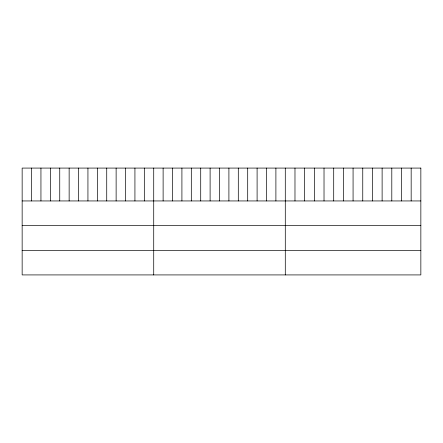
<?xml version="1.0" encoding="UTF-8"?>
<svg xmlns="http://www.w3.org/2000/svg" width="443" height="443" viewBox="0 0 443 443"><rect width="100%" height="100%" fill="white"/><g stroke="black" fill="none" stroke-linecap="round" stroke-linejoin="round"><path stroke-width="0.66" d="M22.15 200.945L420.85 200.945M22.15 225.36L420.85 225.36M22.15 250.511L420.85 250.511M411.165 168.08L411.165 200.945M401.485 168.08L401.485 200.945M391.8 168.08L391.8 200.945M382.121 168.08L382.121 200.945M372.436 168.08L372.436 200.945M362.756 168.08L362.756 200.945M353.071 168.08L353.071 200.945M343.386 168.08L343.386 200.945M333.706 168.08L333.706 200.945M324.021 168.08L324.021 200.945M314.342 168.08L314.342 200.945M304.657 168.08L304.657 200.945M294.977 168.08L294.977 200.945M285.292 168.08L285.292 274.92M275.895 168.08L275.895 200.945M266.498 168.08L266.498 200.945M257.101 168.08L257.101 200.945M247.698 168.08L247.698 200.945M238.301 168.08L238.301 200.945M228.904 168.08L228.904 200.945M219.506 168.08L219.506 200.945M210.109 168.08L210.109 200.945M200.712 168.08L200.712 200.945M191.315 168.08L191.315 200.945M181.912 168.08L181.912 200.945M172.515 168.08L172.515 200.945M163.118 168.08L163.118 200.945M153.721 168.08L153.721 274.92M144.324 168.08L144.324 200.945M134.927 168.08L134.927 200.945M125.53 168.08L125.53 200.945M116.127 168.08L116.127 200.945M106.73 168.08L106.73 200.945M97.333 168.08L97.333 200.945M87.936 168.08L87.936 200.945M78.538 168.08L78.538 200.945M69.141 168.08L69.141 200.945M59.744 168.08L59.744 200.945M50.341 168.08L50.341 200.945M40.944 168.08L40.944 200.945M31.547 168.08L31.547 200.945M420.85 168.08L22.15 168.08L22.15 274.92L420.85 274.92L420.85 168.08"/></g></svg>
